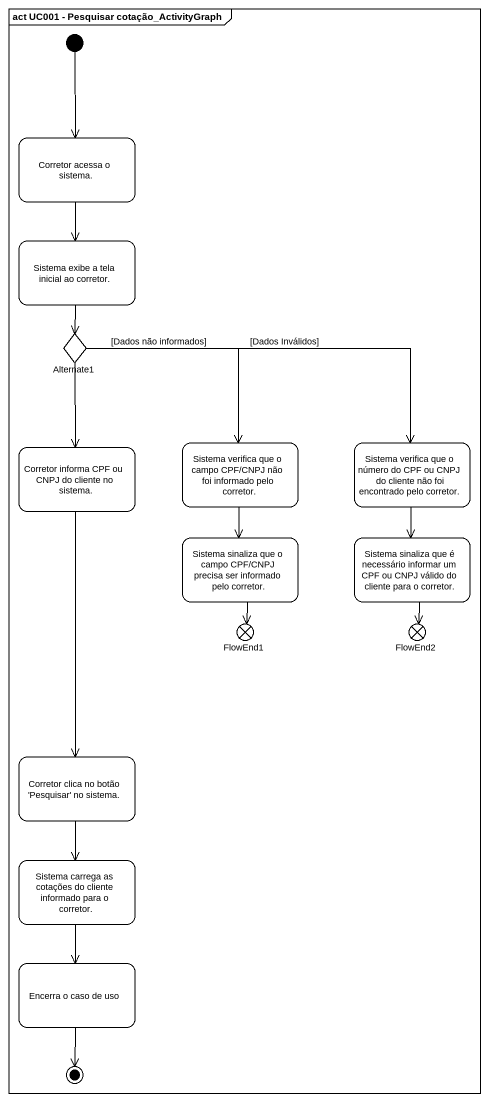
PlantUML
@startuml
mainframe act UC001 - Pesquisar cotação_ActivityGraph
hide empty description
state "Corretor acessa o sistema." as Corretor_acessa_o_sistema
state "Sistema exibe a tela inicial ao corretor." as Sistema_exibe_a_tela
state Alternate1 <<choice>>
state "Corretor informa CPF ou CNPJ do cliente no sistema." as Corretor_informa_CPF_ou
state "Sistema verifica que o campo CPF/CNPJ não foi informado pelo corretor." as Sistema_verifica_que_o
state "Sistema verifica que o número do CPF ou CNPJ do cliente não foi encontrado pelo corretor." as Sistema_verifica_que_o_2
state "Sistema sinaliza que o campo CPF/CNPJ precisa ser informado pelo corretor." as Sistema_sinaliza_que_o
state "Sistema sinaliza que é necessário informar um CPF ou CNPJ válido do cliente para o corretor." as Sistema_sinaliza_que_é
state FlowEnd1 <<end>>
state FlowEnd2 <<end>>
state "Corretor clica no botão 'Pesquisar' no sistema." as Corretor_clica_no_botão
state "Sistema carrega as cotações do cliente informado para o corretor." as Sistema_carrega_as_cotações
state "Encerra o caso de uso" as Encerra_o_caso_de_uso
[*] --> Corretor_acessa_o_sistema
Corretor_acessa_o_sistema --> Sistema_exibe_a_tela
Sistema_exibe_a_tela --> Alternate1
Alternate1 --> Corretor_informa_CPF_ou
Alternate1 --> Sistema_verifica_que_o : [Dados não informados]
Alternate1 -right-> Sistema_verifica_que_o_2 : [Dados Inválidos]
Corretor_informa_CPF_ou --> Corretor_clica_no_botão
Sistema_verifica_que_o --> Sistema_sinaliza_que_o
Sistema_verifica_que_o_2 --> Sistema_sinaliza_que_é
Sistema_sinaliza_que_o --> FlowEnd1
Sistema_sinaliza_que_é --> FlowEnd2
Corretor_clica_no_botão --> Sistema_carrega_as_cotações
Sistema_carrega_as_cotações --> Encerra_o_caso_de_uso
Encerra_o_caso_de_uso --> [*]
@enduml
